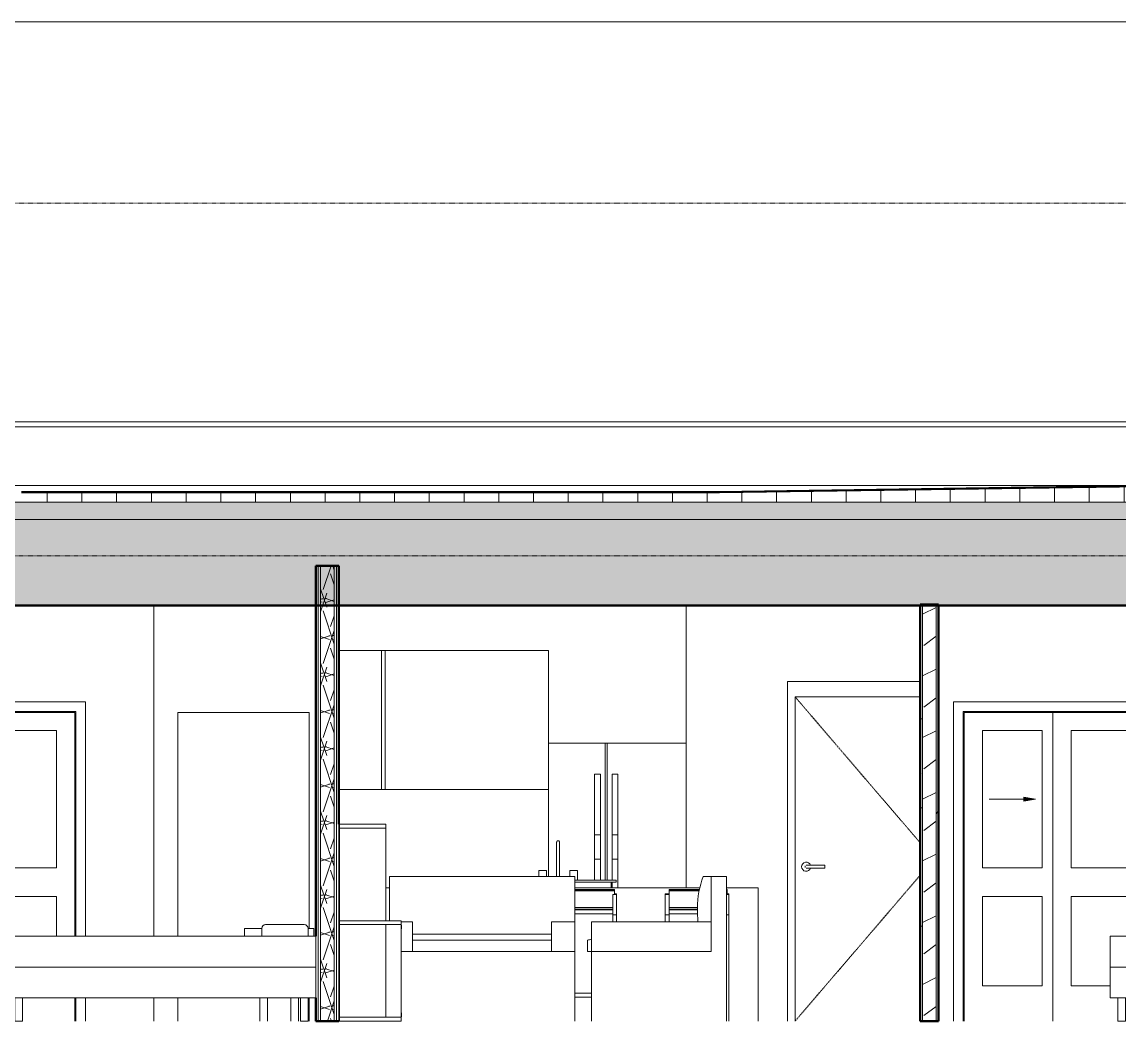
# Model space of a CAD drawing. Header units: inches. Extents: x -4169 to 1833, y -300 to 585.
# Drawn here: x 77.5 to 361.7, y 268 to 527 of the extents above; entities that cross this region are included whole.
import ezdxf

# ---------------------------------------------------------------- set-up
doc = ezdxf.new("R2010")
doc.units = ezdxf.units.IN
doc.header["$MEASUREMENT"] = 0
for name, pattern in [('Aligning Line 1_8_', [0.25, 0.125, -0.125]), ('Dash 1_16_', [0.125, 0.0625, -0.0625]), ('Grid Line 1_2_', [0.875, 0.5, -0.125, 0.125, -0.125])]:
    doc.linetypes.add(name, pattern=pattern)
for name, color, linetype, lineweight in [('0-4', 7, 'Continuous', 9), ('0-7', 130, 'Continuous', 5), ('A-DETL-GENF-1', 92, 'Continuous', 13), ('A-DETL-GENF-2', 7, 'Continuous', 9), ('A-DOOR-3', 7, 'Continuous', 9), ('A-DOOR-4', 7, 'Dash 1_16_', 9), ('A-DOOR-FRAM-1', 7, 'Continuous', 9), ('A-FLOR-LEVL-1', 51, 'Grid Line 1_2_', 9), ('A-ROOF', 132, 'Continuous', 13), ('A-ROOF-1', 132, 'Continuous', 50), ('A-ROOF-PATT-1', 132, 'Continuous', 9), ('A-WALL', 113, 'Continuous', 13), ('A-WALL-1', 250, 'Continuous', 50), ('A-WALL-2', 10, 'Continuous', 13), ('A-WALL-PATT-1', 7, 'Continuous', 9), ('A-WALL-PATT-2', 253, 'Continuous', 9), ('G-ANNO-SYMB', 111, 'Aligning Line 1_8_', 9), ('G-ANNO-SYMB-1', 254, 'Aligning Line 1_8_', 9), ('G-ANNO-SYMB-2', 147, 'Aligning Line 1_8_', 9), ('I-FURN', 30, 'Continuous', 9), ('I-FURN-1', 7, 'Continuous', 9), ('I-WALL-1', 250, 'Continuous', 50), ('I-WALL-2', 10, 'Continuous', 13), ('P-SANR-FIXT-1', 7, 'Continuous', 9), ('Q-CASE-1', 7, 'Continuous', 9), ('Q-SPCQ-1', 7, 'Continuous', 9)]:
    doc.layers.add(name, color=color, linetype=linetype, lineweight=lineweight)
pattern_1 = [(0, (-10964.796, 146.633), (30.72, 7.68), [1.267, -21.773, 1.267, -21.773, -122.88]), (0, (-10964.796, 146.633), (30.72, 7.68), [-46.08, 1.267, -44.813, 1.267, -21.773, -53.76]), (0, (-10964.796, 146.633), (30.72, 7.68), [-115.2, 1.267, -14.093, 1.267, -37.133]), (120, (-10953.276, 150.473), (-22.01108, 22.7643), [1.267, -21.773, 1.267, -21.773, -122.88]), (120, (-10953.276, 150.473), (-22.01108, 22.7643), [-46.08, 1.267, -44.813, 1.267, -21.773, -53.76]), (120, (-10953.276, 150.473), (-22.01108, 22.7643), [-115.2, 1.267, -14.093, 1.267, -37.133]), (240, (-10949.436, 165.833), (-8.70892, -30.4443), [1.267, -21.773, 1.267, -21.773, -122.88]), (240, (-10949.436, 165.833), (-8.70892, -30.4443), [-46.08, 1.267, -44.813, 1.267, -21.773, -53.76]), (240, (-10949.436, 165.833), (-8.70892, -30.4443), [-115.2, 1.267, -14.093, 1.267, -37.133])]

# ---------------------------------------------------------------- blocks, each defined once
blk = doc.blocks.new('CTR - 2nd Phase_rvt-2-BUILDING SECTION - EAST_WEST - LOOKING SOUTH')
at = {"layer": 'A-FLOR-LEVL-1'}
blk.add_line((-12558.48, 398), (-9609.49, 398), dxfattribs=at)
at = {"layer": 'G-ANNO-SYMB-1'}
for p, q in [((-12461.76, 526.95), (-9706.21, 526.95)), ((-12461.76, 388.59), (-9706.21, 388.59))]:
    blk.add_line(p, q, dxfattribs=at)
blk = doc.blocks.new('FOLDING_SLIDING CLOSET - 48_ x 80_-V88-BUILDING SECTION - EAST_WEST - LOOKING SOUTH')
at = {"layer": 'A-DETL-GENF-1'}
blk.add_hatch(color=256, dxfattribs=at).paths.add_polyline_path([(-11224.12, 325), (-11221.11, 325.53), (-11224.12, 326.06)], flags=0)
at = {"layer": 'A-DETL-GENF-2'}
for p, q in [((-11233.11, 325.53), (-11221.11, 325.53)), ((-11224.12, 326.06), (-11221.11, 325.53)), ((-11224.12, 325), (-11224.12, 326.06)), ((-11221.11, 325.53), (-11224.12, 325))]:
    blk.add_line(p, q, dxfattribs=at)
at = {"layer": 'A-DOOR-3'}
for p, q in [((-11242.36, 350.75), (-11242.36, 268)), ((-11188.86, 350.75), (-11242.36, 350.75)), ((-11188.86, 290), (-11188.86, 350.75)), ((-11239.86, 348.25), (-11239.86, 268)), ((-11239.86, 348.25), (-11191.36, 348.25)), ((-11191.61, 348), (-11216.61, 348)), ((-11216.61, 348), (-11216.61, 268)), ((-11191.61, 290), (-11191.61, 348)), ((-11191.36, 348.25), (-11191.36, 290)), ((-11234.86, 307.75), (-11234.86, 343.31)), ((-11234.86, 343.31), (-11219.36, 343.31)), ((-11219.36, 343.31), (-11219.36, 307.75)), ((-11211.86, 307.75), (-11211.86, 343.31)), ((-11211.86, 343.31), (-11196.36, 343.31)), ((-11196.36, 343.31), (-11196.36, 307.75)), ((-11219.36, 307.75), (-11234.86, 307.75)), ((-11196.36, 307.75), (-11211.86, 307.75)), ((-11234.86, 277.12), (-11234.86, 300.25)), ((-11234.86, 300.25), (-11219.36, 300.25)), ((-11219.36, 300.25), (-11219.36, 277.12)), ((-11211.86, 277.12), (-11211.86, 300.25)), ((-11211.86, 300.25), (-11196.36, 300.25)), ((-11196.36, 300.25), (-11196.36, 290)), ((-11219.36, 277.12), (-11234.86, 277.12)), ((-11209.19, 277.12), (-11211.86, 277.12)), ((-11191.61, 268), (-11191.61, 274)), ((-11191.36, 274), (-11191.36, 268)), ((-11188.86, 268), (-11188.86, 274))]:
    blk.add_line(p, q, dxfattribs=at)
at = {"layer": 'A-DOOR-FRAM-1'}
for p, q in [((-11239.61, 348), (-11239.61, 268)), ((-11239.61, 348), (-11191.61, 348)), ((-11191.61, 348), (-11191.61, 290)), ((-11191.61, 274), (-11191.61, 268))]:
    blk.add_line(p, q, dxfattribs=at)
blk = doc.blocks.new('Bed-Standard - King 78_ x 80_-V89-BUILDING SECTION - EAST_WEST - LOOKING SOUTH')
at = {"layer": 'I-FURN-1'}
for p, q in [((-11132.19, 293), (-11142.19, 293)), ((-11209.19, 290), (-11209.19, 282)), ((-11209.19, 290), (-11208.19, 290)), ((-11208.19, 290), (-11130.19, 290)), ((-11143.19, 292), (-11143.19, 290)), ((-11131.19, 290), (-11131.19, 292)), ((-11130.19, 290), (-11129.19, 290)), ((-11129.19, 282), (-11129.19, 290)), ((-11209.19, 282), (-11209.19, 274)), ((-11209.19, 282), (-11208.19, 282)), ((-11208.19, 282), (-11209.19, 282)), ((-11208.19, 282), (-11130.19, 282)), ((-11130.19, 282), (-11208.19, 282)), ((-11130.19, 282), (-11129.19, 282)), ((-11129.19, 282), (-11130.19, 282)), ((-11129.19, 274), (-11129.19, 282)), ((-11208.19, 274), (-11209.19, 274)), ((-11130.19, 274), (-11208.19, 274)), ((-11207.19, 274), (-11207.19, 268)), ((-11207.19, 274), (-11207.19, 268)), ((-11205.19, 268), (-11205.19, 274)), ((-11205.19, 268), (-11205.19, 274)), ((-11133.19, 274), (-11133.19, 268)), ((-11133.19, 274), (-11133.19, 268)), ((-11131.19, 268), (-11131.19, 274)), ((-11131.19, 268), (-11131.19, 274)), ((-11129.19, 274), (-11130.19, 274)), ((-11206.19, 268), (-11207.16, 268)), ((-11205.21, 268), (-11206.19, 268)), ((-11132.19, 268), (-11133.16, 268)), ((-11131.21, 268), (-11132.19, 268))]:
    blk.add_line(p, q, dxfattribs=at)
for centre, start, end in [((-11142.19, 292), 90, 180), ((-11132.19, 292), 0, 90)]:
    blk.add_arc(centre, 1, start, end, dxfattribs=at)
blk = doc.blocks.new('Table-Night Stand - 18_ x 18_ x 24_-V90-BUILDING SECTION - EAST_WEST - LOOKING SOUTH')
at = {"layer": 'I-FURN-1'}
for p, q in [((-11147.69, 292), (-11143.19, 292)), ((-11147.69, 292), (-11147.69, 290)), ((-11131.19, 292), (-11129.69, 292)), ((-11129.69, 290), (-11129.69, 292)), ((-11143.69, 268), (-11143.69, 274)), ((-11141.69, 274), (-11141.69, 268)), ((-11135.69, 268), (-11135.69, 274)), ((-11133.69, 274), (-11133.69, 268))]:
    blk.add_line(p, q, dxfattribs=at)
blk = doc.blocks.new('FOLDING_SLIDING CLOSET - 48_ x 80_-V98-BUILDING SECTION - EAST_WEST - LOOKING SOUTH')
at = {"layer": 'A-DETL-GENF-1'}
blk.add_hatch(color=256, dxfattribs=at).paths.add_polyline_path([(-10945.73, 325), (-10942.71, 325.53), (-10945.73, 326.06)], flags=0)
at = {"layer": 'A-DETL-GENF-2'}
for p, q in [((-10954.71, 325.53), (-10942.71, 325.53)), ((-10945.73, 326.06), (-10942.71, 325.53)), ((-10945.73, 325), (-10945.73, 326.06)), ((-10942.71, 325.53), (-10945.73, 325))]:
    blk.add_line(p, q, dxfattribs=at)
at = {"layer": 'A-DOOR-3'}
for p, q in [((-10963.96, 350.75), (-10963.96, 268)), ((-10910.46, 350.75), (-10963.96, 350.75)), ((-10910.46, 290), (-10910.46, 350.75)), ((-10961.46, 348.25), (-10961.46, 268)), ((-10961.46, 348.25), (-10912.96, 348.25)), ((-10913.21, 348), (-10938.21, 348)), ((-10938.21, 348), (-10938.21, 268)), ((-10913.21, 290), (-10913.21, 348)), ((-10912.96, 348.25), (-10912.96, 290)), ((-10956.46, 307.75), (-10956.46, 343.31)), ((-10956.46, 343.31), (-10940.96, 343.31)), ((-10940.96, 343.31), (-10940.96, 307.75)), ((-10933.46, 307.75), (-10933.46, 343.31)), ((-10933.46, 343.31), (-10917.96, 343.31)), ((-10917.96, 343.31), (-10917.96, 307.75)), ((-10940.96, 307.75), (-10956.46, 307.75)), ((-10917.96, 307.75), (-10933.46, 307.75)), ((-10956.46, 277.12), (-10956.46, 300.25)), ((-10956.46, 300.25), (-10940.96, 300.25)), ((-10940.96, 300.25), (-10940.96, 277.12)), ((-10933.46, 277.12), (-10933.46, 300.25)), ((-10933.46, 300.25), (-10917.96, 300.25)), ((-10917.96, 300.25), (-10917.96, 290)), ((-10940.96, 277.12), (-10956.46, 277.12)), ((-10923.38, 277.12), (-10933.46, 277.12)), ((-10913.21, 268), (-10913.21, 274)), ((-10912.96, 274), (-10912.96, 268)), ((-10910.46, 268), (-10910.46, 274))]:
    blk.add_line(p, q, dxfattribs=at)
at = {"layer": 'A-DOOR-FRAM-1'}
for p, q in [((-10961.21, 348), (-10961.21, 268)), ((-10961.21, 348), (-10913.21, 348)), ((-10913.21, 348), (-10913.21, 290)), ((-10913.21, 274), (-10913.21, 268))]:
    blk.add_line(p, q, dxfattribs=at)
blk = doc.blocks.new('OD_CW_Base Cabinet - OD_CW_Base Cabinet-1862371-BUILDING SECTION - EAST_WEST - LOOKING SOUTH')
at = {"layer": 'Q-CASE-1'}
for p, q in [((-11110.11, 302.5), (-11111.06, 302.5)), ((-11029.68, 302.5), (-11062.11, 302.5)), ((-11014.59, 302.5), (-11022.79, 302.5)), ((-11014.59, 302.5), (-11014.59, 268))]:
    blk.add_line(p, q, dxfattribs=at)
blk = doc.blocks.new('Refrigerator_-_Side-by-Side_6047 - 36_ X 30_-V128-BUILDING SECTION - EAST_WEST - LOOKING SOUTH')
at = {"layer": 'Q-SPCQ-1'}
for p, q in [((-11054.19, 340), (-11068.94, 340)), ((-11068.94, 340), (-11068.94, 305.5)), ((-11053.69, 340), (-11054.19, 340)), ((-11054.19, 304.5), (-11054.19, 340)), ((-11033.19, 340), (-11053.69, 340)), ((-11053.69, 340), (-11053.69, 304.5)), ((-11033.19, 302.5), (-11033.19, 340)), ((-11056.97, 316.29), (-11056.97, 332)), ((-11055.45, 332), (-11056.97, 332)), ((-11055.45, 332), (-11055.45, 316.29)), ((-11052.43, 316.29), (-11052.43, 332)), ((-11052.43, 332), (-11050.91, 332)), ((-11050.91, 332), (-11050.91, 316.29)), ((-11056.97, 309.94), (-11056.97, 316.29)), ((-11055.45, 316.29), (-11056.97, 316.29)), ((-11055.45, 316.29), (-11055.45, 309.94)), ((-11052.43, 309.94), (-11052.43, 316.29)), ((-11052.43, 316.29), (-11050.91, 316.29)), ((-11050.91, 316.29), (-11050.91, 309.94)), ((-11056.97, 304.5), (-11056.97, 309.94)), ((-11055.45, 309.94), (-11056.97, 309.94)), ((-11055.45, 309.94), (-11055.45, 304.5)), ((-11052.43, 304.5), (-11052.43, 309.94)), ((-11052.43, 309.94), (-11050.91, 309.94)), ((-11050.91, 309.94), (-11050.91, 302.5)), ((-11052.43, 302.5), (-11052.43, 304))]:
    blk.add_line(p, q, dxfattribs=at)
blk = doc.blocks.new('Sink Kitchen-Single - 30_ x 21_-V129-BUILDING SECTION - EAST_WEST - LOOKING SOUTH')
at = {"layer": 'P-SANR-FIXT-1'}
for p, q in [((-11066.79, 311.88), (-11066.79, 305.5)), ((-11066.79, 311.88), (-11066.79, 310.5)), ((-11066.78, 310.5), (-11066.78, 310.5)), ((-11066.05, 310.5), (-11066.05, 310.5)), ((-11066.04, 305.5), (-11066.04, 311.88)), ((-11066.04, 310.5), (-11066.04, 311.88)), ((-11071.41, 307), (-11071.41, 305.5)), ((-11071.41, 307), (-11069.41, 307)), ((-11069.41, 305.5), (-11069.41, 307)), ((-11063.41, 307), (-11063.41, 305.5)), ((-11063.41, 307), (-11061.41, 307)), ((-11061.41, 304.5), (-11061.41, 307)), ((-11062.11, 304.5), (-11051.41, 304.5)), ((-11051.41, 304), (-11051.41, 304.5)), ((-11051.41, 304), (-11062.11, 304)), ((-11052.66, 302.5), (-11052.66, 304))]:
    blk.add_line(p, q, dxfattribs=at)
at = {"layer": 'P-SANR-FIXT-1', "flags": 128}
for points in [[(-11066.79, 314.38), (-11066.79, 314.39), (-11066.78, 314.4), (-11066.78, 314.42), (-11066.78, 314.43), (-11066.78, 314.45), (-11066.77, 314.46), (-11066.77, 314.48), (-11066.77, 314.49), (-11066.76, 314.51), (-11066.76, 314.52), (-11066.75, 314.53), (-11066.74, 314.55), (-11066.74, 314.56), (-11066.73, 314.57), (-11066.72, 314.59), (-11066.71, 314.6), (-11066.7, 314.61), (-11066.69, 314.62), (-11066.68, 314.63), (-11066.67, 314.64), (-11066.66, 314.65), (-11066.65, 314.66), (-11066.64, 314.67), (-11066.63, 314.68), (-11066.61, 314.69), (-11066.6, 314.7), (-11066.59, 314.71), (-11066.57, 314.71), (-11066.56, 314.72), (-11066.55, 314.72), (-11066.53, 314.73), (-11066.52, 314.73), (-11066.5, 314.74), (-11066.49, 314.74), (-11066.47, 314.74), (-11066.46, 314.75), (-11066.44, 314.75), (-11066.43, 314.75), (-11066.41, 314.75), (-11066.41, 314.75)], [(-11066.79, 314.38), (-11066.79, 314.37), (-11066.79, 314.37), (-11066.79, 314.36), (-11066.79, 314.34), (-11066.79, 314.33), (-11066.79, 314.3), (-11066.79, 314.28), (-11066.79, 314.25), (-11066.79, 314.21), (-11066.79, 314.18), (-11066.79, 314.14), (-11066.79, 314.09), (-11066.79, 314.04), (-11066.79, 313.99), (-11066.79, 313.94), (-11066.79, 313.88), (-11066.79, 313.82), (-11066.79, 313.75), (-11066.79, 313.69), (-11066.79, 313.62), (-11066.79, 313.54), (-11066.79, 313.47), (-11066.79, 313.39), (-11066.79, 313.31), (-11066.79, 313.23), (-11066.79, 313.14), (-11066.79, 313.05), (-11066.79, 312.96), (-11066.79, 312.87), (-11066.79, 312.78), (-11066.79, 312.69), (-11066.79, 312.59), (-11066.79, 312.5), (-11066.79, 312.4), (-11066.79, 312.3), (-11066.79, 312.2), (-11066.79, 312.1), (-11066.79, 312), (-11066.79, 311.9), (-11066.79, 311.88)], [(-11066.79, 314.3), (-11066.79, 314.32), (-11066.79, 314.34), (-11066.79, 314.35), (-11066.79, 314.36), (-11066.79, 314.37), (-11066.79, 314.37)], [(-11066.79, 311.88), (-11066.79, 311.97), (-11066.79, 312.07), (-11066.79, 312.17), (-11066.79, 312.27), (-11066.79, 312.37), (-11066.79, 312.47), (-11066.79, 312.57), (-11066.79, 312.66), (-11066.79, 312.76), (-11066.79, 312.85), (-11066.79, 312.94), (-11066.79, 313.03), (-11066.79, 313.12), (-11066.79, 313.2), (-11066.79, 313.29), (-11066.79, 313.37), (-11066.79, 313.45), (-11066.79, 313.52), (-11066.79, 313.6), (-11066.79, 313.67), (-11066.79, 313.74), (-11066.79, 313.8), (-11066.79, 313.86), (-11066.79, 313.92), (-11066.79, 313.98), (-11066.79, 314.03), (-11066.79, 314.08), (-11066.79, 314.13), (-11066.79, 314.17)], [(-11066.41, 314.75), (-11066.4, 314.75), (-11066.38, 314.75), (-11066.37, 314.75), (-11066.35, 314.75), (-11066.34, 314.74), (-11066.32, 314.74), (-11066.31, 314.74), (-11066.29, 314.73), (-11066.28, 314.73), (-11066.26, 314.72), (-11066.25, 314.71), (-11066.24, 314.71), (-11066.22, 314.7), (-11066.21, 314.69), (-11066.2, 314.68), (-11066.19, 314.68), (-11066.17, 314.67), (-11066.16, 314.66), (-11066.15, 314.65), (-11066.14, 314.64), (-11066.13, 314.63), (-11066.12, 314.61), (-11066.11, 314.6), (-11066.1, 314.59), (-11066.1, 314.58), (-11066.09, 314.56), (-11066.08, 314.55), (-11066.07, 314.54), (-11066.07, 314.52), (-11066.06, 314.51), (-11066.06, 314.5), (-11066.05, 314.48), (-11066.05, 314.47), (-11066.04, 314.45), (-11066.04, 314.44), (-11066.04, 314.42), (-11066.04, 314.41), (-11066.04, 314.39), (-11066.04, 314.38), (-11066.04, 314.38)], [(-11066.04, 311.88), (-11066.04, 311.97), (-11066.04, 312.07), (-11066.04, 312.17), (-11066.04, 312.27), (-11066.04, 312.37), (-11066.04, 312.47), (-11066.04, 312.57), (-11066.04, 312.66), (-11066.04, 312.76), (-11066.04, 312.85), (-11066.04, 312.94), (-11066.04, 313.03), (-11066.04, 313.12), (-11066.04, 313.2), (-11066.04, 313.29), (-11066.04, 313.37), (-11066.04, 313.45), (-11066.04, 313.52), (-11066.04, 313.6), (-11066.04, 313.67), (-11066.04, 313.74), (-11066.04, 313.8), (-11066.04, 313.86), (-11066.04, 313.92), (-11066.04, 313.98), (-11066.04, 314.03), (-11066.04, 314.08), (-11066.04, 314.13), (-11066.04, 314.17), (-11066.04, 314.21), (-11066.04, 314.24), (-11066.04, 314.27), (-11066.04, 314.3), (-11066.04, 314.32), (-11066.04, 314.34), (-11066.04, 314.35), (-11066.04, 314.36), (-11066.04, 314.37), (-11066.04, 314.37), (-11066.04, 314.38)], [(-11066.04, 314.37), (-11066.04, 314.37), (-11066.04, 314.36), (-11066.04, 314.34), (-11066.04, 314.33), (-11066.04, 314.3), (-11066.04, 314.28)], [(-11066.04, 314.14), (-11066.04, 314.09), (-11066.04, 314.04), (-11066.04, 313.99), (-11066.04, 313.94), (-11066.04, 313.88), (-11066.04, 313.82), (-11066.04, 313.75), (-11066.04, 313.69), (-11066.04, 313.62), (-11066.04, 313.54), (-11066.04, 313.47), (-11066.04, 313.39), (-11066.04, 313.31), (-11066.04, 313.23), (-11066.04, 313.14), (-11066.04, 313.05), (-11066.04, 312.96), (-11066.04, 312.87), (-11066.04, 312.78), (-11066.04, 312.69), (-11066.04, 312.59), (-11066.04, 312.5), (-11066.04, 312.4), (-11066.04, 312.3), (-11066.04, 312.2), (-11066.04, 312.1), (-11066.04, 312), (-11066.04, 311.9), (-11066.04, 311.88)]]:
    blk.add_lwpolyline(points, dxfattribs=at)
blk = doc.blocks.new('OD_CW_Upper Cabinet - OD_CW_Upper Cabinet-1916694-BUILDING SECTION - EAST_WEST - LOOKING SOUTH')
at = {"layer": 'Q-CASE-1'}
for p, q in [((-11112.19, 364), (-11123.19, 364)), ((-11111.19, 364), (-11112.19, 364)), ((-11112.19, 364), (-11112.19, 328)), ((-11112.19, 328), (-11112.19, 364)), ((-11111.19, 328), (-11111.19, 364)), ((-11123.19, 328), (-11112.19, 328)), ((-11112.19, 328), (-11111.19, 328))]:
    blk.add_line(p, q, dxfattribs=at)
blk = doc.blocks.new('Bar_Stool_6722_1_ - Bar_Stool_6722_1_-V130-BUILDING SECTION - EAST_WEST - LOOKING SOUTH')
at = {"layer": 'I-FURN-1'}
for p, q in [((-11029.76, 302.12), (-11037.64, 302.12)), ((-11037.64, 301.98), (-11037.64, 302.12)), ((-11037.64, 301.73), (-11037.64, 301.98)), ((-11037.64, 301.98), (-11029.78, 301.98)), ((-11037.64, 300.84), (-11037.64, 301.73)), ((-11037.64, 301.73), (-11029.83, 301.73)), ((-11022.64, 302.12), (-11022.79, 302.12)), ((-11022.79, 301.98), (-11022.64, 301.98)), ((-11022.79, 301.73), (-11022.64, 301.73)), ((-11022.64, 302.12), (-11022.64, 301.98)), ((-11022.64, 301.98), (-11022.64, 301.73)), ((-11022.64, 301.73), (-11022.64, 300.84)), ((-11037.64, 301.01), (-11038.64, 301.01)), ((-11038.64, 301.01), (-11038.64, 300.84)), ((-11038.64, 300.84), (-11037.64, 300.84)), ((-11038.64, 295.5), (-11038.64, 300.84)), ((-11037.64, 295.5), (-11037.64, 300.84)), ((-11022.79, 300.84), (-11022.14, 300.84)), ((-11022.14, 301.01), (-11022.64, 301.01)), ((-11022.14, 300.84), (-11022.14, 301.01)), ((-11022.14, 295.5), (-11022.14, 300.84)), ((-11037.64, 297.46), (-11030.28, 297.46)), ((-11030.29, 297.04), (-11037.64, 297.04)), ((-11037.64, 296.86), (-11030.28, 296.86)), ((-11037.64, 295.75), (-11030.23, 295.75)), ((-11038.64, 295.5), (-11037.64, 295.5)), ((-11038.64, 293.75), (-11038.64, 295.5)), ((-11037.64, 295.5), (-11037.64, 293.75)), ((-11022.79, 295.5), (-11022.14, 295.5)), ((-11022.14, 295.5), (-11022.14, 268))]:
    blk.add_line(p, q, dxfattribs=at)
blk = doc.blocks.new('Bar_Stool_6722_1_ - Bar_Stool_6722_1_-V131-BUILDING SECTION - EAST_WEST - LOOKING SOUTH')
at = {"layer": 'I-FURN-1'}
for p, q in [((-11051.76, 302.12), (-11062.11, 302.12)), ((-11062.11, 301.98), (-11051.76, 301.98)), ((-11062.11, 301.73), (-11051.76, 301.73)), ((-11051.76, 302.12), (-11051.76, 301.98)), ((-11051.76, 301.98), (-11051.76, 301.73)), ((-11051.76, 301.73), (-11051.76, 300.84)), ((-11052.26, 300.84), (-11051.26, 300.84)), ((-11052.26, 295.5), (-11052.26, 300.84)), ((-11051.26, 301.01), (-11051.76, 301.01)), ((-11051.26, 300.84), (-11051.26, 301.01)), ((-11051.26, 295.5), (-11051.26, 300.84)), ((-11062.11, 297.46), (-11052.26, 297.46)), ((-11052.26, 297.04), (-11062.11, 297.04)), ((-11062.11, 296.86), (-11052.26, 296.86)), ((-11062.11, 295.75), (-11052.26, 295.75)), ((-11052.26, 295.5), (-11051.26, 295.5)), ((-11052.26, 293.75), (-11052.26, 295.5)), ((-11051.26, 295.5), (-11051.26, 293.75)), ((-11057.79, 275.22), (-11062.11, 275.22)), ((-11062.11, 274.22), (-11057.79, 274.22))]:
    blk.add_line(p, q, dxfattribs=at)
blk = doc.blocks.new('OD_CW_Upper Cabinet - OD_CW_Upper Cabinet-1916695-BUILDING SECTION - EAST_WEST - LOOKING SOUTH')
at = {"layer": 'Q-CASE-1'}
for p, q in [((-11068.94, 364), (-11111.19, 364)), ((-11068.94, 340), (-11068.94, 364)), ((-11111.19, 328), (-11068.94, 328))]:
    blk.add_line(p, q, dxfattribs=at)
blk = doc.blocks.new('Entertainment_Center_14771 - Entertainment_Center_14771-V93-BUILDING SECTION - EAST_WEST - LOOKING SOUTH')
at = {"layer": 'I-FURN-1'}
for p, q in [((-11747.19, 318), (-11747.19, 319)), ((-11747.06, 319), (-11747.19, 319)), ((-11747.06, 319), (-11747.06, 318)), ((-11747.06, 319), (-11735.06, 319)), ((-11747.06, 318), (-11747.06, 319)), ((-11735.06, 318), (-11735.06, 319)), ((-11747.19, 294), (-11747.19, 318)), ((-11747.06, 318), (-11747.06, 294)), ((-11735.06, 318), (-11747.06, 318)), ((-11747.06, 318), (-11735.06, 318)), ((-11747.06, 294), (-11747.06, 318)), ((-11735.06, 294), (-11735.06, 318)), ((-11747.19, 293), (-11747.19, 294)), ((-11747.06, 294), (-11747.19, 294)), ((-11747.19, 269), (-11747.19, 293)), ((-11747.06, 294), (-11747.06, 293)), ((-11747.06, 294), (-11731.06, 294)), ((-11747.06, 293), (-11747.06, 294)), ((-11747.06, 293), (-11747.06, 269)), ((-11731.06, 293), (-11747.06, 293)), ((-11747.06, 293), (-11735.06, 293)), ((-11747.06, 269), (-11747.06, 293)), ((-11735.06, 269), (-11735.06, 293)), ((-11731.06, 293), (-11731.06, 294)), ((-11731.06, 269), (-11731.06, 293)), ((-11731.03, 291.87), (-11731.03, 292.87)), ((-11731.03, 269.12), (-11731.03, 270.12)), ((-11747.19, 268), (-11747.19, 269)), ((-11747.06, 268), (-11747.19, 268)), ((-11747.06, 269), (-11747.06, 268)), ((-11735.06, 269), (-11747.06, 269)), ((-11747.06, 269), (-11731.06, 269)), ((-11747.06, 268), (-11747.06, 269)), ((-11731.06, 268), (-11747.06, 268)), ((-11731.06, 268), (-11731.06, 269))]:
    blk.add_line(p, q, dxfattribs=at)
blk = doc.blocks.new('Couch-Both_Arms-Generic - 1-V94-BUILDING SECTION - EAST_WEST - LOOKING SOUTH')
at = {"layer": 'I-FURN'}
for p, q in [((-11638.42, 305.5), (-11640.42, 305.5)), ((-11638.42, 293.75), (-11638.42, 305.5)), ((-11641.92, 297.37), (-11641.92, 297.12)), ((-11638.42, 293.75), (-11669.42, 293.75)), ((-11669.42, 293.75), (-11669.42, 286)), ((-11638.42, 286), (-11638.42, 293.75)), ((-11670.42, 286), (-11670.42, 289)), ((-11669.42, 286), (-11670.42, 286)), ((-11669.42, 286), (-11638.42, 286))]:
    blk.add_line(p, q, dxfattribs=at)
for centre, radius, start, end in [((-11619.17, 297.37), 22.76, 159.0802, 180), ((-11594.41, 297.12), 47.51, 180, 184.0748), ((-11654.55, 205.74), 84.76, 100.111, 100.7955)]:
    blk.add_arc(centre, radius, start, end, dxfattribs=at)
at = {"layer": 'I-FURN-1'}
for p, q in [((-11638.42, 305.5), (-11634.42, 305.5)), ((-11634.42, 305.5), (-11634.42, 268)), ((-11669.42, 268), (-11669.42, 286))]:
    blk.add_line(p, q, dxfattribs=at)
blk = doc.blocks.new('Couch-Both_Arms-Generic - 2-V91-BUILDING SECTION - EAST_WEST - LOOKING SOUTH')
at = {"layer": 'I-FURN'}
for p, q in [((-11369.66, 305.5), (-11417.66, 305.5)), ((-11417.66, 305.5), (-11417.66, 294)), ((-11369.66, 293.75), (-11369.66, 305.5)), ((-11411.66, 293.75), (-11414.61, 293.75)), ((-11411.66, 290.5), (-11411.66, 293.75)), ((-11369.66, 293.75), (-11375.66, 293.75)), ((-11375.66, 293.75), (-11375.66, 290.5)), ((-11369.66, 286), (-11369.66, 293.75)), ((-11375.66, 290.5), (-11411.66, 290.5)), ((-11411.66, 290.5), (-11411.66, 286)), ((-11375.66, 286), (-11375.66, 290.5)), ((-11411.66, 289), (-11375.66, 289)), ((-11414.61, 286), (-11411.66, 286)), ((-11411.66, 286), (-11375.66, 286)), ((-11375.66, 286), (-11369.66, 286))]:
    blk.add_line(p, q, dxfattribs=at)
at = {"layer": 'I-FURN-1'}
blk.add_line((-11369.66, 286), (-11369.66, 268), dxfattribs=at)
blk = doc.blocks.new('CTR - 1st Phase - Unit Layouts_rvt-2-BUILDING SECTION - EAST_WEST - LOOKING SOUTH')
at = {"layer": 'A-WALL-PATT-1'}
h = blk.add_hatch(dxfattribs=at)
h.set_pattern_fill('FP_21', color=256, style=0, pattern_type=2)
h.set_pattern_definition(pattern_1)
h.paths.add_polyline_path([(-10971.96, 268), (-10971.96, 376), (-10972.59, 376), (-10972.59, 268)], flags=0)
h = blk.add_hatch(dxfattribs=at)
h.set_pattern_fill('FP_21', color=256, style=0, pattern_type=2)
h.set_pattern_definition(pattern_1)
h.paths.add_polyline_path([(-10967.84, 268), (-10967.84, 376), (-10968.46, 376), (-10968.46, 268)], flags=0)
at = {"layer": 'A-WALL-PATT-2'}
h = blk.add_hatch(dxfattribs=at)
h.set_pattern_fill('FP_24', color=256, style=0, pattern_type=2)
h.set_pattern_definition([(216.87, (-10958.398, 162.627), (47.980943, 31.987086), [7.997, -71.971]), (206.565, (-10948.802, 157.829), (-15.99371, -15.99413), [17.881, -17.881]), (198.435, (-10948.802, 149.832), (-31.98674, -15.99388), [10.115, -40.461])])
h.paths.add_polyline_path([(-10968.46, 268), (-10968.46, 376), (-10971.96, 376), (-10971.96, 268)], flags=0)
at = {"layer": 'A-WALL-1'}
for p, q in [((-10967.84, 376), (-10972.59, 376)), ((-10972.59, 376), (-10972.59, 268)), ((-10967.84, 268), (-10967.84, 376)), ((-10972.59, 268), (-10967.84, 268))]:
    blk.add_line(p, q, dxfattribs=at)
at = {"layer": 'A-WALL-2'}
for p, q in [((-11171.19, 290), (-11171.19, 375.7)), ((-10971.96, 376), (-10971.96, 268)), ((-10968.46, 376), (-10968.46, 268)), ((-11164.94, 290), (-11164.94, 348)), ((-11164.94, 348), (-11130.94, 348)), ((-11130.94, 348), (-11130.94, 292)), ((-11171.19, 268), (-11171.19, 274)), ((-11164.94, 268), (-11164.94, 274)), ((-11130.94, 274), (-11130.94, 268))]:
    blk.add_line(p, q, dxfattribs=at)
at = {"layer": '0-4'}
for name, p in [('OD_CW_Upper Cabinet - OD_CW_Upper Cabinet-1916694-BUILDING SECTION - EAST_WEST - LOOKING SOUTH', (0, 0)), ('OD_CW_Upper Cabinet - OD_CW_Upper Cabinet-1916695-BUILDING SECTION - EAST_WEST - LOOKING SOUTH', (0, 0)), ('FOLDING_SLIDING CLOSET - 48_ x 80_-V88-BUILDING SECTION - EAST_WEST - LOOKING SOUTH', (0, 0)), ('FOLDING_SLIDING CLOSET - 48_ x 80_-V98-BUILDING SECTION - EAST_WEST - LOOKING SOUTH', (0, 0)), ('Refrigerator_-_Side-by-Side_6047 - 36_ X 30_-V128-BUILDING SECTION - EAST_WEST - LOOKING SOUTH', (0, 0)), ('Entertainment_Center_14771 - Entertainment_Center_14771-V93-BUILDING SECTION - EAST_WEST - LOOKING SOUTH', (624, 0)), ('Sink Kitchen-Single - 30_ x 21_-V129-BUILDING SECTION - EAST_WEST - LOOKING SOUTH', (0, 0)), ('Couch-Both_Arms-Generic - 2-V91-BUILDING SECTION - EAST_WEST - LOOKING SOUTH', (307.55, 0)), ('Couch-Both_Arms-Generic - 1-V94-BUILDING SECTION - EAST_WEST - LOOKING SOUTH', (611.63, 0)), ('OD_CW_Base Cabinet - OD_CW_Base Cabinet-1862371-BUILDING SECTION - EAST_WEST - LOOKING SOUTH', (0, 0)), ('Bar_Stool_6722_1_ - Bar_Stool_6722_1_-V131-BUILDING SECTION - EAST_WEST - LOOKING SOUTH', (0, 0)), ('Bar_Stool_6722_1_ - Bar_Stool_6722_1_-V130-BUILDING SECTION - EAST_WEST - LOOKING SOUTH', (0, 0)), ('Bed-Standard - King 78_ x 80_-V89-BUILDING SECTION - EAST_WEST - LOOKING SOUTH', (0, 0)), ('Bed-Standard - King 78_ x 80_-V89-BUILDING SECTION - EAST_WEST - LOOKING SOUTH', (285.81, 0)), ('Table-Night Stand - 18_ x 18_ x 24_-V90-BUILDING SECTION - EAST_WEST - LOOKING SOUTH', (0, 0))]:
    blk.add_blockref(name, p, dxfattribs=at)
blk = doc.blocks.new('CTR  - Topography_rvt-2-BUILDING SECTION - EAST_WEST - LOOKING SOUTH')
at = {"layer": 'G-ANNO-SYMB-2'}
blk.add_line((-12461.76, 480), (-9742.88, 480), dxfattribs=at)
blk = doc.blocks.new('HOLLOW METAL - UNIT DOOR-V158-BUILDING SECTION - EAST_WEST - LOOKING SOUTH')
at = {"layer": 'A-DOOR-3'}
for p, q in [((-11004.99, 352), (-11004.99, 268)), ((-10972.59, 352), (-11004.99, 352)), ((-10997.31, 308.39), (-11001.45, 308.39)), ((-11001.45, 307.61), (-10997.31, 307.61)), ((-10997.31, 308.39), (-10997.31, 308)), ((-10997.31, 308), (-10997.31, 307.61))]:
    blk.add_line(p, q, dxfattribs=at)
at = {"layer": 'A-DOOR-3', "flags": 128}
for points in [[(-11001.45, 308.39), (-11001.47, 308.39), (-11001.49, 308.39), (-11001.52, 308.39), (-11001.54, 308.39), (-11001.56, 308.39), (-11001.59, 308.39), (-11001.61, 308.39), (-11001.63, 308.39), (-11001.65, 308.39), (-11001.68, 308.39), (-11001.7, 308.39), (-11001.72, 308.39), (-11001.74, 308.39), (-11001.76, 308.39), (-11001.78, 308.39), (-11001.8, 308.39), (-11001.82, 308.39), (-11001.84, 308.39), (-11001.85, 308.39), (-11001.87, 308.39), (-11001.89, 308.39), (-11001.9, 308.39), (-11001.92, 308.39), (-11001.93, 308.39), (-11001.94, 308.39), (-11001.96, 308.39), (-11001.97, 308.39), (-11001.98, 308.39), (-11001.99, 308.39), (-11002, 308.39), (-11002, 308.39), (-11002.01, 308.39), (-11002.02, 308.39), (-11002.02, 308.39), (-11002.03, 308.39), (-11002.03, 308.39), (-11002.03, 308.39), (-11002.04, 308.39), (-11002.04, 308.39)], [(-11002.04, 307.61), (-11002.04, 307.61), (-11002.03, 307.61), (-11002.03, 307.61), (-11002.03, 307.61), (-11002.02, 307.61), (-11002.02, 307.61), (-11002.01, 307.61), (-11002.01, 307.61), (-11002, 307.61), (-11001.99, 307.61), (-11001.98, 307.61), (-11001.97, 307.61), (-11001.96, 307.61), (-11001.95, 307.61), (-11001.93, 307.61), (-11001.92, 307.61), (-11001.9, 307.61), (-11001.89, 307.61), (-11001.87, 307.61), (-11001.86, 307.61), (-11001.84, 307.61), (-11001.82, 307.61), (-11001.8, 307.61), (-11001.78, 307.61), (-11001.76, 307.61), (-11001.74, 307.61), (-11001.72, 307.61), (-11001.7, 307.61), (-11001.68, 307.61), (-11001.66, 307.61), (-11001.64, 307.61), (-11001.62, 307.61), (-11001.59, 307.61), (-11001.57, 307.61), (-11001.55, 307.61), (-11001.52, 307.61), (-11001.5, 307.61), (-11001.48, 307.61), (-11001.45, 307.61), (-11001.45, 307.61)]]:
    blk.add_lwpolyline(points, dxfattribs=at)
at = {"layer": 'A-DOOR-3'}
for centre, radius, start, end in [((-11002.13, 308), 1.18, 19.6343, 180), ((-11002.13, 308), 1.18, 180, 340.4367), ((-11002.04, 308), 0.394, 150, 180), ((-11002.04, 308), 0.394, 180, 210), ((-11002.04, 308), 0.394, 90, 105), ((-11002.04, 308), 0.394, 255, 270)]:
    blk.add_arc(centre, radius, start, end, dxfattribs=at)
at = {"layer": 'A-DOOR-4'}
for p, q in [((-11004.99, 352), (-10972.59, 314.2)), ((-10972.59, 305.8), (-11004.99, 268))]:
    blk.add_line(p, q, dxfattribs=at)
at = {"layer": 'A-DOOR-FRAM-1'}
for p, q in [((-11006.99, 356), (-11006.99, 268)), ((-10972.59, 356), (-11006.99, 356)), ((-11004.99, 268), (-11004.99, 352)), ((-11004.99, 352), (-10972.59, 352))]:
    blk.add_line(p, q, dxfattribs=at)
blk = doc.blocks.new('CTR - 1st Phase - Common Walls_rvt-2-BUILDING SECTION - EAST_WEST - LOOKING SOUTH')
at = {"layer": 'A-WALL-PATT-1'}
h = blk.add_hatch(dxfattribs=at)
h.set_pattern_fill('FP_21', color=256, style=0, pattern_type=2)
h.set_pattern_definition(pattern_1)
h.paths.add_polyline_path([(-11129.19, 268), (-11128.56, 268), (-11128.56, 386), (-11129.19, 386), (-11129.19, 269.42)], flags=0)
h = blk.add_hatch(dxfattribs=at)
h.set_pattern_fill('FP_21', color=256, style=0, pattern_type=2)
h.set_pattern_definition(pattern_1)
h.paths.add_polyline_path([(-11128.56, 268), (-11127.94, 268), (-11127.94, 386), (-11128.56, 386), (-11128.56, 269.42)], flags=0)
at = {"layer": 'A-WALL-PATT-2'}
h = blk.add_hatch(dxfattribs=at)
h.set_pattern_fill('FP_32', color=256, style=0, pattern_type=2)
h.set_pattern_definition([(161.57, (-10964.316, 147.113), (-3.839954, -1.54e-05), [0, -27.322, 3.034, 0]), (18.43, (-10965.276, 147.113), (-3.839954, 1.54e-05), [0, -27.322, 3.034, 0]), (108.43, (-10964.316, 147.113), (1.919622, -9.6005246), [9.106, -21.25]), (71.57, (-10965.276, 147.113), (1.919622, 9.6005246), [9.106, -21.25])])
h.paths.add_polyline_path([(-11124.44, 268), (-11124.44, 386), (-11127.94, 386), (-11127.94, 268), (-11127.04, 268)], flags=0)
at = {"layer": 'A-FLOR-LEVL-1'}
blk.add_line((-12558.48, 398), (-9609.49, 398), dxfattribs=at)
at = {"layer": 'A-WALL-2'}
for p, q in [((-11128.56, 386), (-11128.56, 268)), ((-11127.94, 386), (-11127.94, 268)), ((-11124.44, 386), (-11124.44, 268)), ((-11123.81, 386), (-11123.81, 268))]:
    blk.add_line(p, q, dxfattribs=at)
at = {"layer": 'G-ANNO-SYMB-2'}
for p, q in [((-12428.12, 526.95), (-9706.24, 526.95)), ((-12363.34, 526.95), (-9706.24, 526.95)), ((-12461.76, 480), (-9706.21, 480))]:
    blk.add_line(p, q, dxfattribs=at)
at = {"layer": 'I-WALL-1'}
for p, q in [((-11123.19, 386), (-11129.19, 386)), ((-11129.19, 386), (-11129.19, 290)), ((-11123.19, 319), (-11123.19, 386)), ((-11129.19, 274), (-11129.19, 268)), ((-11129.19, 268), (-11123.19, 268))]:
    blk.add_line(p, q, dxfattribs=at)
at = {"layer": 'I-WALL-2'}
for p, q in [((-11033.19, 340), (-11033.19, 375.7)), ((-11006.99, 268), (-11006.99, 356)), ((-11006.99, 356), (-10972.59, 356))]:
    blk.add_line(p, q, dxfattribs=at)
at = {"layer": '0-4'}
blk.add_blockref('HOLLOW METAL - UNIT DOOR-V158-BUILDING SECTION - EAST_WEST - LOOKING SOUTH', (0, 0), dxfattribs=at)
blk = doc.blocks.new('Basic Wall _ EXT - FIBER CEMENT - SMALL - ___-1820303-BUILDING SECTION - EAST_WEST - LOOKING SOUTH')
at = {"layer": 'A-WALL'}
blk.add_line((-10845.83, 423.28), (-11252.95, 423.28), dxfattribs=at)

msp = doc.modelspace()

# ---------------------------------------------------------------- hatches: boundary and pattern name
at = {"layer": 'A-ROOF-PATT-1'}
h = msp.add_hatch(dxfattribs=at)
h.set_pattern_fill('FP_38', color=256, style=0, pattern_type=2)
h.set_pattern_definition([(0, (317.997, 146.633), (0, 9), []), (90, (317.997, 146.633), (-9, 6e-16), [])])
h.paths.add_polyline_path([(-823.7587, 402.5193), (1293.7286, 402.5193), (1293.7286, 406.5193), (1199.8439, 404.8714), (1081.4416, 404.8727), (1028.6461, 406.5192), (950.4076, 404.8714), (787.6701, 404.8714), (667.5672, 406.5193), (593.3368, 404.8714), (457.1387, 404.9069), (369.6532, 406.5193), (258.223, 404.8714), (77.3461, 404.8714), (-31.6764, 406.5193), (-96.5215, 404.8714), (-285.5666, 404.8729), (-450.4957, 405.7409), (-534.2403, 404.8714), (-705.3565, 404.891), (-826.9214, 406.5193), (-826.9214, 402.5193)], flags=0)
h = msp.add_hatch(dxfattribs=at)
h.set_pattern_fill('FP_26', color=256, style=0, pattern_type=2)
h.set_pattern_definition([(0, (317.997, 146.633), (0, 4.798), []), (315, (317.997, 146.633), (4.798427, 0), [6.786, -6.786]), (45, (317.997, 146.633), (4.798427, 0), [6.786, -6.786])])
h.paths.add_polyline_path([(-791.4672, 375.7031), (1294.3536, 375.7031), (1294.3536, 402.5193), (-827.5464, 402.5193), (-827.5464, 375.7031)], flags=0)

# ---------------------------------------------------------------- linework, layer by layer
at = {"layer": 'A-FLOR-LEVL-1'}
msp.add_line((-1101.901, 398), (1674.0755, 398), dxfattribs=at)
at = {"layer": 'A-ROOF'}
for p, q in [((-826.9214, 406.7693), (1293.7286, 406.7693)), ((369.6532, 406.5193), (258.223, 404.8714)), ((258.223, 404.8714), (77.3461, 404.8714)), ((1294.3536, 402.5193), (-827.5464, 402.5193))]:
    msp.add_line(p, q, dxfattribs=at)
at = {"layer": 'A-ROOF-1'}
for p, q in [((369.6536, 406.7693), (258.2235, 405.1214)), ((258.2235, 405.1214), (77.3457, 405.1214)), ((-827.5464, 375.7031), (1294.3536, 375.7031))]:
    msp.add_line(p, q, dxfattribs=at)
at = {"layer": 'A-WALL'}
msp.add_line((1293.7286, 422), (-826.9214, 422), dxfattribs=at)
at = {"layer": 'G-ANNO-SYMB'}
for p, q in [((-1178.9656, 526.9531), (1576.5527, 526.9531)), ((-1178.9656, 480), (1576.5784, 480))]:
    msp.add_line(p, q, dxfattribs=at)

# ---------------------------------------------------------------- block references
at = {"layer": '0-7'}
for name in ['CTR - 2nd Phase_rvt-2-BUILDING SECTION - EAST_WEST - LOOKING SOUTH', 'CTR - 1st Phase - Common Walls_rvt-2-BUILDING SECTION - EAST_WEST - LOOKING SOUTH', 'CTR  - Topography_rvt-2-BUILDING SECTION - EAST_WEST - LOOKING SOUTH', 'CTR - 1st Phase - Unit Layouts_rvt-2-BUILDING SECTION - EAST_WEST - LOOKING SOUTH']:
    msp.add_blockref(name, (11282.793, 0), dxfattribs=at)
at = {"layer": 'A-WALL'}
msp.add_blockref('Basic Wall _ EXT - FIBER CEMENT - SMALL - ___-1820303-BUILDING SECTION - EAST_WEST - LOOKING SOUTH', (11282.793, 0), dxfattribs=at)

doc.saveas('drawing.dxf')
